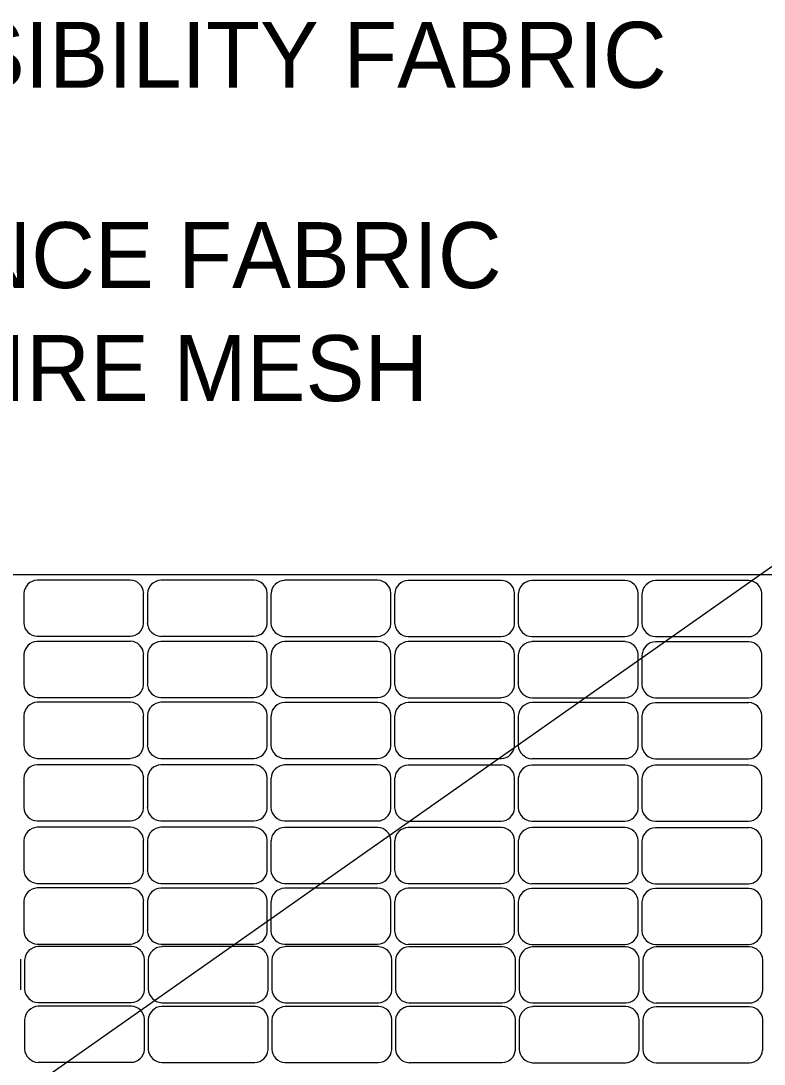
# Model space of a CAD drawing. Extents: x -894 to 866, y -476 to 714.
# Drawn here: x -467 to -388.1, y 454.3 to 565.1 of the extents above; entities that cross this region are included whole.
import ezdxf

# ---------------------------------------------------------------- set-up
doc = ezdxf.new("R2010")
doc.units = 0
for name, color, linetype in [('1 Control', 7, 'Continuous'), ('56 Stage 3 Anno', 7, 'Continuous'), ('57 Undefined', 7, 'Continuous')]:
    doc.layers.add(name, color=color, linetype=linetype)

msp = doc.modelspace()

# ---------------------------------------------------------------- linework, layer by layer
at = {"layer": '1 Control'}
for p, q in [((-260.54, 506.27), (-726.69, 506.27)), ((-455.39, 505.71), (-465.3, 505.71)), ((-442.27, 505.7), (-452.18, 505.7)), ((-429.15, 505.69), (-439.06, 505.69)), ((-416.02, 505.68), (-425.93, 505.68)), ((-402.9, 505.67), (-412.81, 505.67)), ((-389.78, 505.66), (-399.69, 505.66)), ((-466.74, 504.3), (-466.74, 501.17)), ((-466.74, 504.3), (-466.74, 504.3)), ((-454.01, 501.09), (-454.01, 504.34)), ((-453.61, 504.29), (-453.61, 501.16)), ((-453.61, 504.29), (-453.61, 504.29)), ((-440.88, 501.08), (-440.88, 504.34)), ((-440.49, 504.28), (-440.49, 501.15)), ((-440.49, 504.28), (-440.49, 504.28)), ((-427.76, 501.07), (-427.76, 504.33)), ((-427.37, 504.27), (-427.37, 501.14)), ((-427.37, 504.27), (-427.37, 504.27)), ((-414.64, 501.06), (-414.64, 504.32)), ((-414.24, 504.26), (-414.24, 501.13)), ((-414.24, 504.26), (-414.24, 504.26)), ((-401.51, 501.05), (-401.51, 504.31)), ((-401.12, 504.26), (-401.12, 501.13)), ((-401.12, 504.26), (-401.12, 504.26)), ((-388.39, 501.04), (-388.39, 504.3)), ((-465.3, 499.76), (-455.42, 499.76)), ((-452.18, 499.75), (-442.3, 499.75)), ((-439.06, 499.74), (-429.17, 499.74)), ((-425.93, 499.73), (-416.05, 499.73)), ((-412.81, 499.72), (-402.93, 499.72)), ((-399.69, 499.71), (-389.8, 499.71)), ((-455.39, 499.21), (-465.3, 499.21)), ((-442.27, 499.2), (-452.18, 499.2)), ((-429.15, 499.19), (-439.06, 499.19)), ((-416.02, 499.18), (-425.93, 499.18)), ((-402.9, 499.18), (-412.81, 499.18)), ((-389.78, 499.17), (-399.69, 499.17)), ((-466.74, 497.8), (-466.74, 494.67)), ((-466.74, 497.8), (-466.74, 497.8)), ((-454.01, 494.59), (-454.01, 497.85)), ((-453.61, 497.79), (-453.61, 494.66)), ((-453.61, 497.79), (-453.61, 497.79)), ((-440.88, 494.58), (-440.88, 497.84)), ((-440.49, 497.79), (-440.49, 494.66)), ((-440.49, 497.79), (-440.49, 497.79)), ((-427.76, 494.57), (-427.76, 497.83)), ((-427.37, 497.78), (-427.37, 494.65)), ((-427.37, 497.78), (-427.37, 497.78)), ((-414.64, 494.57), (-414.64, 497.82)), ((-414.24, 497.77), (-414.24, 494.64)), ((-414.24, 497.77), (-414.24, 497.77)), ((-401.51, 494.56), (-401.51, 497.81)), ((-401.12, 497.76), (-401.12, 494.63)), ((-401.12, 497.76), (-401.12, 497.76)), ((-388.39, 494.55), (-388.39, 497.8)), ((-465.3, 493.26), (-455.42, 493.26)), ((-452.18, 493.25), (-442.3, 493.25)), ((-439.06, 493.24), (-429.17, 493.24)), ((-425.93, 493.23), (-416.05, 493.23)), ((-412.81, 493.23), (-402.93, 493.23)), ((-399.69, 493.22), (-389.8, 493.22)), ((-455.39, 492.75), (-465.3, 492.75)), ((-442.27, 492.74), (-452.18, 492.74)), ((-429.15, 492.73), (-439.06, 492.73)), ((-416.02, 492.72), (-425.93, 492.72)), ((-402.9, 492.71), (-412.81, 492.71)), ((-389.78, 492.7), (-399.69, 492.7)), ((-466.74, 491.34), (-466.74, 488.21)), ((-466.74, 491.34), (-466.74, 491.34)), ((-454.01, 488.13), (-454.01, 491.38)), ((-453.61, 491.33), (-453.61, 488.2)), ((-453.61, 491.33), (-453.61, 491.33)), ((-440.88, 488.12), (-440.88, 491.37)), ((-440.49, 491.32), (-440.49, 488.19)), ((-440.49, 491.32), (-440.49, 491.32)), ((-427.76, 488.11), (-427.76, 491.36)), ((-427.37, 491.31), (-427.37, 488.18)), ((-427.37, 491.31), (-427.37, 491.31)), ((-414.64, 488.1), (-414.64, 491.36)), ((-414.24, 491.3), (-414.24, 488.17)), ((-414.24, 491.3), (-414.24, 491.3)), ((-401.51, 488.09), (-401.51, 491.35)), ((-401.12, 491.29), (-401.12, 488.16)), ((-401.12, 491.29), (-401.12, 491.29)), ((-388.39, 488.08), (-388.39, 491.34)), ((-465.3, 486.79), (-455.42, 486.79)), ((-452.18, 486.79), (-442.3, 486.79)), ((-439.06, 486.78), (-429.17, 486.78)), ((-425.93, 486.77), (-416.05, 486.77)), ((-412.81, 486.76), (-402.93, 486.76)), ((-399.69, 486.75), (-389.8, 486.75)), ((-455.39, 486.11), (-465.3, 486.11)), ((-442.27, 486.1), (-452.18, 486.1)), ((-429.15, 486.09), (-439.06, 486.09)), ((-416.02, 486.08), (-425.93, 486.08)), ((-402.9, 486.08), (-412.81, 486.08)), ((-389.78, 486.07), (-399.69, 486.07)), ((-466.74, 484.7), (-466.74, 481.57)), ((-466.74, 484.7), (-466.74, 484.7)), ((-454.01, 481.49), (-454.01, 484.75)), ((-453.61, 484.69), (-453.61, 481.56)), ((-453.61, 484.69), (-453.61, 484.69)), ((-440.88, 481.48), (-440.88, 484.74)), ((-440.49, 484.68), (-440.49, 481.55)), ((-440.49, 484.68), (-440.49, 484.68)), ((-427.76, 481.47), (-427.76, 484.73)), ((-427.37, 484.68), (-427.37, 481.55)), ((-427.37, 484.68), (-427.37, 484.68)), ((-414.64, 481.46), (-414.64, 484.72)), ((-414.24, 484.67), (-414.24, 481.54)), ((-414.24, 484.67), (-414.24, 484.67)), ((-401.51, 481.46), (-401.51, 484.71)), ((-401.12, 484.66), (-401.12, 481.53)), ((-401.12, 484.66), (-401.12, 484.66)), ((-388.39, 481.45), (-388.39, 484.7)), ((-465.3, 480.16), (-455.42, 480.16)), ((-452.18, 480.15), (-442.3, 480.15)), ((-439.06, 480.14), (-429.17, 480.14)), ((-425.93, 480.13), (-416.05, 480.13)), ((-412.81, 480.12), (-402.93, 480.12)), ((-399.69, 480.12), (-389.8, 480.12)), ((-455.39, 479.47), (-465.3, 479.47)), ((-442.27, 479.47), (-452.18, 479.47)), ((-429.15, 479.46), (-439.06, 479.46)), ((-416.02, 479.45), (-425.93, 479.45)), ((-402.9, 479.44), (-412.81, 479.44)), ((-389.78, 479.43), (-399.69, 479.43)), ((-466.74, 478.07), (-466.74, 474.94)), ((-466.74, 478.07), (-466.74, 478.07)), ((-454.01, 474.85), (-454.01, 478.11)), ((-453.61, 478.06), (-453.61, 474.93)), ((-453.61, 478.06), (-453.61, 478.06)), ((-440.88, 474.85), (-440.88, 478.1)), ((-440.49, 478.05), (-440.49, 474.92)), ((-440.49, 478.05), (-440.49, 478.05)), ((-427.76, 474.84), (-427.76, 478.09)), ((-427.37, 478.04), (-427.37, 474.91)), ((-427.37, 478.04), (-427.37, 478.04)), ((-414.64, 474.83), (-414.64, 478.09)), ((-414.24, 478.03), (-414.24, 474.9)), ((-414.24, 478.03), (-414.24, 478.03)), ((-401.51, 474.82), (-401.51, 478.08)), ((-401.12, 478.02), (-401.12, 474.89)), ((-401.12, 478.02), (-401.12, 478.02)), ((-388.39, 474.81), (-388.39, 478.07)), ((-465.3, 473.52), (-455.42, 473.52)), ((-455.39, 473.03), (-465.3, 473.03)), ((-452.18, 473.51), (-442.3, 473.51)), ((-442.27, 473.02), (-452.18, 473.02)), ((-439.06, 473.51), (-429.17, 473.51)), ((-429.15, 473.01), (-439.06, 473.01)), ((-425.93, 473.5), (-416.05, 473.5)), ((-416.02, 473), (-425.93, 473)), ((-412.81, 473.49), (-402.93, 473.49)), ((-402.9, 472.99), (-412.81, 472.99)), ((-399.69, 473.48), (-389.8, 473.48)), ((-389.78, 472.98), (-399.69, 472.98)), ((-466.74, 471.62), (-466.74, 468.49)), ((-466.74, 471.62), (-466.74, 471.62)), ((-454.01, 468.41), (-454.01, 471.66)), ((-453.61, 471.61), (-453.61, 468.48)), ((-453.61, 471.61), (-453.61, 471.61)), ((-440.88, 468.4), (-440.88, 471.66)), ((-440.49, 471.6), (-440.49, 468.47)), ((-440.49, 471.6), (-440.49, 471.6)), ((-427.76, 468.39), (-427.76, 471.65)), ((-427.37, 471.59), (-427.37, 468.46)), ((-427.37, 471.59), (-427.37, 471.59)), ((-414.64, 468.38), (-414.64, 471.64)), ((-414.24, 471.58), (-414.24, 468.45)), ((-414.24, 471.58), (-414.24, 471.58)), ((-401.51, 468.37), (-401.51, 471.63)), ((-401.12, 471.58), (-401.12, 468.45)), ((-401.12, 471.58), (-401.12, 471.58)), ((-388.39, 468.36), (-388.39, 471.62)), ((-465.3, 467.08), (-455.42, 467.08)), ((-455.3, 466.81), (-465.21, 466.81)), ((-452.18, 467.07), (-442.3, 467.07)), ((-442.18, 466.8), (-452.09, 466.8)), ((-439.06, 467.06), (-429.17, 467.06)), ((-429.06, 466.8), (-438.96, 466.8)), ((-425.93, 467.05), (-416.05, 467.05)), ((-415.93, 466.79), (-425.84, 466.79)), ((-412.81, 467.04), (-402.93, 467.04)), ((-402.81, 466.78), (-412.72, 466.78)), ((-399.69, 467.03), (-389.8, 467.03)), ((-389.69, 466.77), (-399.59, 466.77)), ((-467.04, 462.2), (-467.04, 465.46)), ((-466.64, 465.4), (-466.64, 462.27)), ((-466.64, 465.4), (-466.64, 465.4)), ((-453.91, 462.19), (-453.91, 465.45)), ((-453.52, 465.4), (-453.52, 462.27)), ((-453.52, 465.4), (-453.52, 465.4)), ((-440.79, 462.18), (-440.79, 465.44)), ((-440.4, 465.39), (-440.4, 462.26)), ((-440.4, 465.39), (-440.4, 465.39)), ((-427.67, 462.18), (-427.67, 465.43)), ((-427.27, 465.38), (-427.27, 462.25)), ((-427.27, 465.38), (-427.27, 465.38)), ((-414.54, 462.17), (-414.54, 465.42)), ((-414.15, 465.37), (-414.15, 462.24)), ((-414.15, 465.37), (-414.15, 465.37)), ((-401.42, 462.16), (-401.42, 465.41)), ((-401.03, 465.36), (-401.03, 462.23)), ((-401.03, 465.36), (-401.03, 465.36)), ((-388.3, 462.15), (-388.3, 465.41)), ((-465.21, 460.86), (-455.33, 460.86)), ((-452.09, 460.85), (-442.2, 460.85)), ((-438.96, 460.84), (-429.08, 460.84)), ((-425.84, 460.84), (-415.96, 460.84)), ((-412.72, 460.83), (-402.83, 460.83)), ((-399.59, 460.82), (-389.71, 460.82)), ((-455.3, 460.47), (-465.21, 460.47)), ((-442.18, 460.46), (-452.09, 460.46)), ((-429.06, 460.45), (-438.97, 460.45)), ((-415.93, 460.44), (-425.84, 460.44)), ((-402.81, 460.43), (-412.72, 460.43)), ((-389.69, 460.42), (-399.6, 460.42)), ((-466.65, 459.06), (-466.65, 455.93)), ((-466.65, 459.06), (-466.65, 459.06)), ((-453.92, 455.85), (-453.92, 459.1)), ((-453.52, 459.05), (-453.52, 455.92)), ((-453.52, 459.05), (-453.52, 459.05)), ((-440.79, 455.84), (-440.79, 459.1)), ((-440.4, 459.04), (-440.4, 455.91)), ((-440.4, 459.04), (-440.4, 459.04)), ((-427.67, 455.83), (-427.67, 459.09)), ((-427.28, 459.03), (-427.28, 455.9)), ((-427.28, 459.03), (-427.28, 459.03)), ((-414.55, 455.82), (-414.55, 459.08)), ((-414.15, 459.02), (-414.15, 455.89)), ((-414.15, 459.02), (-414.15, 459.02)), ((-401.42, 455.81), (-401.42, 459.07)), ((-401.03, 459.02), (-401.03, 455.89)), ((-401.03, 459.02), (-401.03, 459.02)), ((-388.3, 455.8), (-388.3, 459.06)), ((-465.21, 454.52), (-455.33, 454.52)), ((-452.09, 454.51), (-442.21, 454.51)), ((-438.97, 454.5), (-429.08, 454.5)), ((-425.84, 454.49), (-415.96, 454.49)), ((-412.72, 454.48), (-402.84, 454.48)), ((-399.6, 454.47), (-389.71, 454.47))]:
    msp.add_line(p, q, dxfattribs=at)
for centre, radius, start, end in [((-465.23, 504.21), 1.5, 92.5894, 176.4918), ((-455.46, 504.25), 1.46, 3.5816, 87.4839), ((-452.11, 504.2), 1.5, 92.5894, 176.4918), ((-442.34, 504.24), 1.46, 3.5816, 87.4839), ((-438.99, 504.19), 1.5, 92.5894, 176.4918), ((-429.21, 504.24), 1.46, 3.5816, 87.4839), ((-425.86, 504.18), 1.5, 92.5894, 176.4918), ((-416.09, 504.23), 1.46, 3.5816, 87.4839), ((-412.74, 504.17), 1.5, 92.5894, 176.4918), ((-402.97, 504.22), 1.46, 3.5816, 87.4839), ((-399.62, 504.16), 1.5, 92.5894, 176.4918), ((-389.84, 504.21), 1.46, 3.5816, 87.4839), ((-465.23, 501.26), 1.51, 183.4517, 267.354), ((-455.45, 501.21), 1.45, 271.3505, 355.2528), ((-452.11, 501.25), 1.51, 183.4517, 267.354), ((-442.33, 501.2), 1.45, 271.3505, 355.2528), ((-438.99, 501.24), 1.51, 183.4517, 267.354), ((-429.21, 501.19), 1.45, 271.3505, 355.2528), ((-425.86, 501.23), 1.51, 183.4517, 267.354), ((-416.08, 501.18), 1.45, 271.3505, 355.2528), ((-412.74, 501.23), 1.51, 183.4517, 267.354), ((-402.96, 501.17), 1.45, 271.3505, 355.2528), ((-399.62, 501.22), 1.51, 183.4517, 267.354), ((-389.84, 501.16), 1.45, 271.3505, 355.2528), ((-465.23, 497.71), 1.5, 92.5894, 176.4918), ((-455.46, 497.76), 1.46, 3.5816, 87.4839), ((-452.11, 497.7), 1.5, 92.5894, 176.4918), ((-442.34, 497.75), 1.46, 3.5816, 87.4839), ((-438.99, 497.69), 1.5, 92.5894, 176.4918), ((-429.21, 497.74), 1.46, 3.5816, 87.4839), ((-425.86, 497.69), 1.5, 92.5894, 176.4918), ((-416.09, 497.73), 1.46, 3.5816, 87.4839), ((-412.74, 497.68), 1.5, 92.5894, 176.4918), ((-402.97, 497.72), 1.46, 3.5816, 87.4839), ((-399.62, 497.67), 1.5, 92.5894, 176.4918), ((-389.84, 497.71), 1.46, 3.5816, 87.4839), ((-465.23, 494.76), 1.51, 183.4517, 267.354), ((-455.45, 494.71), 1.45, 271.3505, 355.2528), ((-452.11, 494.75), 1.51, 183.4517, 267.354), ((-442.33, 494.7), 1.45, 271.3505, 355.2528), ((-438.99, 494.75), 1.51, 183.4517, 267.354), ((-429.21, 494.69), 1.45, 271.3505, 355.2528), ((-425.86, 494.74), 1.51, 183.4517, 267.354), ((-416.08, 494.69), 1.45, 271.3505, 355.2528), ((-412.74, 494.73), 1.51, 183.4517, 267.354), ((-402.96, 494.68), 1.45, 271.3505, 355.2528), ((-399.62, 494.72), 1.51, 183.4517, 267.354), ((-389.84, 494.67), 1.45, 271.3505, 355.2528), ((-465.23, 491.25), 1.5, 92.5894, 176.4918), ((-455.46, 491.29), 1.46, 3.5816, 87.4839), ((-452.11, 491.24), 1.5, 92.5894, 176.4918), ((-442.34, 491.28), 1.46, 3.5816, 87.4839), ((-438.99, 491.23), 1.5, 92.5894, 176.4918), ((-429.21, 491.27), 1.46, 3.5816, 87.4839), ((-425.86, 491.22), 1.5, 92.5894, 176.4918), ((-416.09, 491.27), 1.46, 3.5816, 87.4839), ((-412.74, 491.21), 1.5, 92.5894, 176.4918), ((-402.97, 491.26), 1.46, 3.5816, 87.4839), ((-399.62, 491.2), 1.5, 92.5894, 176.4918), ((-389.84, 491.25), 1.46, 3.5816, 87.4839), ((-465.23, 488.3), 1.51, 183.4517, 267.354), ((-455.45, 488.25), 1.45, 271.3505, 355.2528), ((-452.11, 488.29), 1.51, 183.4517, 267.354), ((-442.33, 488.24), 1.45, 271.3505, 355.2528), ((-438.99, 488.28), 1.51, 183.4517, 267.354), ((-429.21, 488.23), 1.45, 271.3505, 355.2528), ((-425.86, 488.27), 1.51, 183.4517, 267.354), ((-416.08, 488.22), 1.45, 271.3505, 355.2528), ((-412.74, 488.26), 1.51, 183.4517, 267.354), ((-402.96, 488.21), 1.45, 271.3505, 355.2528), ((-399.62, 488.25), 1.51, 183.4517, 267.354), ((-389.84, 488.2), 1.45, 271.3505, 355.2528), ((-465.23, 484.61), 1.5, 92.5894, 176.4918), ((-455.46, 484.66), 1.46, 3.5816, 87.4839), ((-452.11, 484.6), 1.5, 92.5894, 176.4918), ((-442.34, 484.65), 1.46, 3.5816, 87.4839), ((-438.99, 484.59), 1.5, 92.5894, 176.4918), ((-429.21, 484.64), 1.46, 3.5816, 87.4839), ((-425.86, 484.58), 1.5, 92.5894, 176.4918), ((-416.09, 484.63), 1.46, 3.5816, 87.4839), ((-412.74, 484.58), 1.5, 92.5894, 176.4918), ((-402.97, 484.62), 1.46, 3.5816, 87.4839), ((-399.62, 484.57), 1.5, 92.5894, 176.4918), ((-389.84, 484.61), 1.46, 3.5816, 87.4839), ((-465.23, 481.66), 1.51, 183.4517, 267.354), ((-455.45, 481.61), 1.45, 271.3505, 355.2528), ((-452.11, 481.65), 1.51, 183.4517, 267.354), ((-442.33, 481.6), 1.45, 271.3505, 355.2528), ((-438.99, 481.65), 1.51, 183.4517, 267.354), ((-429.21, 481.59), 1.45, 271.3505, 355.2528), ((-425.86, 481.64), 1.51, 183.4517, 267.354), ((-416.08, 481.58), 1.45, 271.3505, 355.2528), ((-412.74, 481.63), 1.51, 183.4517, 267.354), ((-402.96, 481.58), 1.45, 271.3505, 355.2528), ((-399.62, 481.62), 1.51, 183.4517, 267.354), ((-389.84, 481.57), 1.45, 271.3505, 355.2528), ((-465.23, 477.97), 1.5, 92.5894, 176.4918), ((-455.46, 478.02), 1.46, 3.5816, 87.4839), ((-452.11, 477.97), 1.5, 92.5894, 176.4918), ((-442.34, 478.01), 1.46, 3.5816, 87.4839), ((-438.99, 477.96), 1.5, 92.5894, 176.4918), ((-429.21, 478), 1.46, 3.5816, 87.4839), ((-425.86, 477.95), 1.5, 92.5894, 176.4918), ((-416.09, 477.99), 1.46, 3.5816, 87.4839), ((-412.74, 477.94), 1.5, 92.5894, 176.4918), ((-402.97, 477.99), 1.46, 3.5816, 87.4839), ((-399.62, 477.93), 1.5, 92.5894, 176.4918), ((-389.84, 477.98), 1.46, 3.5816, 87.4839), ((-465.23, 475.03), 1.51, 183.4517, 267.354), ((-455.45, 474.97), 1.45, 271.3505, 355.2528), ((-452.11, 475.02), 1.51, 183.4517, 267.354), ((-442.33, 474.97), 1.45, 271.3505, 355.2528), ((-438.99, 475.01), 1.51, 183.4517, 267.354), ((-429.21, 474.96), 1.45, 271.3505, 355.2528), ((-425.86, 475), 1.51, 183.4517, 267.354), ((-416.08, 474.95), 1.45, 271.3505, 355.2528), ((-412.74, 474.99), 1.51, 183.4517, 267.354), ((-402.96, 474.94), 1.45, 271.3505, 355.2528), ((-399.62, 474.98), 1.51, 183.4517, 267.354), ((-389.84, 474.93), 1.45, 271.3505, 355.2528), ((-465.23, 471.53), 1.5, 92.5894, 176.4918), ((-455.46, 471.57), 1.46, 3.5816, 87.4839), ((-452.11, 471.52), 1.5, 92.5894, 176.4918), ((-442.34, 471.56), 1.46, 3.5816, 87.4839), ((-438.99, 471.51), 1.5, 92.5894, 176.4918), ((-429.21, 471.56), 1.46, 3.5816, 87.4839), ((-425.86, 471.5), 1.5, 92.5894, 176.4918), ((-416.09, 471.55), 1.46, 3.5816, 87.4839), ((-412.74, 471.49), 1.5, 92.5894, 176.4918), ((-402.97, 471.54), 1.46, 3.5816, 87.4839), ((-399.62, 471.48), 1.5, 92.5894, 176.4918), ((-389.84, 471.53), 1.46, 3.5816, 87.4839), ((-465.23, 468.58), 1.51, 183.4517, 267.354), ((-455.45, 468.53), 1.45, 271.3505, 355.2528), ((-452.11, 468.57), 1.51, 183.4517, 267.354), ((-442.33, 468.52), 1.45, 271.3505, 355.2528), ((-438.99, 468.56), 1.51, 183.4517, 267.354), ((-429.21, 468.51), 1.45, 271.3505, 355.2528), ((-425.86, 468.55), 1.51, 183.4517, 267.354), ((-416.08, 468.5), 1.45, 271.3505, 355.2528), ((-412.74, 468.55), 1.51, 183.4517, 267.354), ((-402.96, 468.49), 1.45, 271.3505, 355.2528), ((-399.62, 468.54), 1.51, 183.4517, 267.354), ((-389.84, 468.48), 1.45, 271.3505, 355.2528), ((-465.14, 465.31), 1.5, 92.5894, 176.4918), ((-455.37, 465.36), 1.46, 3.5816, 87.4839), ((-452.02, 465.3), 1.5, 92.5894, 176.4918), ((-442.24, 465.35), 1.46, 3.5816, 87.4839), ((-438.9, 465.3), 1.5, 92.5894, 176.4918), ((-429.12, 465.34), 1.46, 3.5816, 87.4839), ((-425.77, 465.29), 1.5, 92.5894, 176.4918), ((-416, 465.33), 1.46, 3.5816, 87.4839), ((-412.65, 465.28), 1.5, 92.5894, 176.4918), ((-402.87, 465.32), 1.46, 3.5816, 87.4839), ((-399.53, 465.27), 1.5, 92.5894, 176.4918), ((-389.75, 465.32), 1.46, 3.5816, 87.4839), ((-465.14, 462.37), 1.51, 183.4517, 267.354), ((-455.36, 462.31), 1.45, 271.3505, 355.2528), ((-452.02, 462.36), 1.51, 183.4517, 267.354), ((-442.24, 462.3), 1.45, 271.3505, 355.2528), ((-438.89, 462.35), 1.51, 183.4517, 267.354), ((-429.11, 462.3), 1.45, 271.3505, 355.2528), ((-425.77, 462.34), 1.51, 183.4517, 267.354), ((-415.99, 462.29), 1.45, 271.3505, 355.2528), ((-412.65, 462.33), 1.51, 183.4517, 267.354), ((-402.87, 462.28), 1.45, 271.3505, 355.2528), ((-399.52, 462.32), 1.51, 183.4517, 267.354), ((-389.74, 462.27), 1.45, 271.3505, 355.2528), ((-465.14, 458.97), 1.5, 92.5894, 176.4918), ((-455.37, 459.01), 1.46, 3.5816, 87.4839), ((-452.02, 458.96), 1.5, 92.5894, 176.4918), ((-442.25, 459), 1.46, 3.5816, 87.4839), ((-438.9, 458.95), 1.5, 92.5894, 176.4918), ((-429.12, 459), 1.46, 3.5816, 87.4839), ((-425.77, 458.94), 1.5, 92.5894, 176.4918), ((-416, 458.99), 1.46, 3.5816, 87.4839), ((-412.65, 458.93), 1.5, 92.5894, 176.4918), ((-402.88, 458.98), 1.46, 3.5816, 87.4839), ((-399.53, 458.92), 1.5, 92.5894, 176.4918), ((-389.75, 458.97), 1.46, 3.5816, 87.4839), ((-465.14, 456.02), 1.51, 183.4517, 267.354), ((-455.36, 455.97), 1.45, 271.3505, 355.2528), ((-452.02, 456.01), 1.51, 183.4517, 267.354), ((-442.24, 455.96), 1.45, 271.3505, 355.2528), ((-438.9, 456), 1.51, 183.4517, 267.354), ((-429.12, 455.95), 1.45, 271.3505, 355.2528), ((-425.77, 455.99), 1.51, 183.4517, 267.354), ((-415.99, 455.94), 1.45, 271.3505, 355.2528), ((-412.65, 455.99), 1.51, 183.4517, 267.354), ((-402.87, 455.93), 1.45, 271.3505, 355.2528), ((-399.53, 455.98), 1.51, 183.4517, 267.354), ((-389.75, 455.92), 1.45, 271.3505, 355.2528)]:
    msp.add_arc(centre, radius, start, end, dxfattribs=at)
at = {"layer": '56 Stage 3 Anno'}
msp.add_line((-342.4, 538.75), (-508.73, 421.76), dxfattribs=at)

# ---------------------------------------------------------------- texts
at = {"layer": '57 Undefined'}
for s, p in [('HIGH VISIBILITY FABRIC', (-507.72, 557.98)), ('SILT FENCE FABRIC', (-507.03, 536.72)), ('OVER WIRE MESH', (-507.03, 524.72))]:
    msp.add_text(s, height=7, dxfattribs=at).set_placement(p)

doc.saveas('drawing.dxf')
